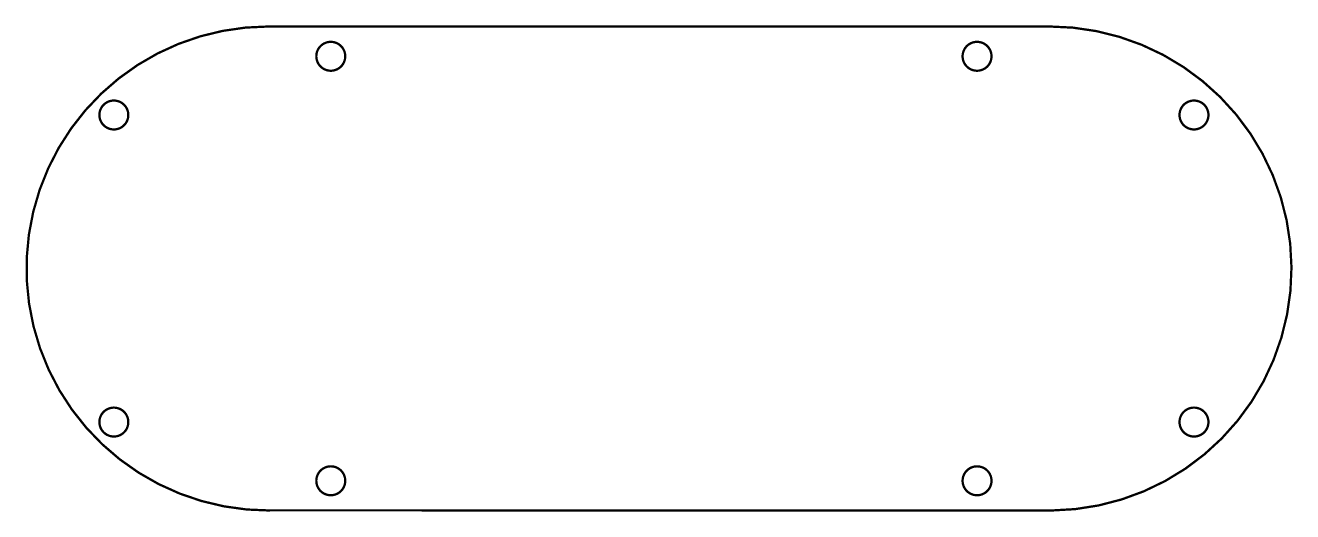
# Model space of a CAD drawing. Header units: millimetres. Extents: x -70 to 70, y -27 to 27.
import ezdxf

# ---------------------------------------------------------------- set-up
doc = ezdxf.new("R2010")
doc.units = ezdxf.units.MM
doc.layers.add('Board Outline Layer', color=7, linetype='Continuous', true_color=0xff00ff)

msp = doc.modelspace()

# ---------------------------------------------------------------- linework, layer by layer
at = {"layer": 'Board Outline Layer', "const_width": 0.254}
for points in [[(-42.87, 26.8, 1.002411), (-42.74, -26.79)], [(43.49, 26.8, -0.995229), (43.75, -26.79)]]:
    msp.add_lwpolyline(points, format="xyb", dxfattribs=at)
for points in [[(-42.87, 26.8), (43.75, 26.8)], [(44.01, -26.79), (-43.12, -26.77)]]:
    msp.add_lwpolyline(points, dxfattribs=at)
for points in [[(-37.6, 23.5, 1), (-34.4, 23.5, 1)], [(33.9, 23.5, 1), (37.1, 23.5, 1)], [(-61.6, 17, 1), (-58.4, 17, 1)], [(57.9, 17, 1), (61.1, 17, 1)], [(-61.6, -17, 1), (-58.4, -17, 1)], [(57.9, -17, 1), (61.1, -17, 1)], [(-37.6, -23.5, 1), (-34.4, -23.5, 1)], [(33.9, -23.5, 1), (37.1, -23.5, 1)]]:
    msp.add_lwpolyline(points, format="xyb", close=True, dxfattribs=at)

doc.saveas('drawing.dxf')
